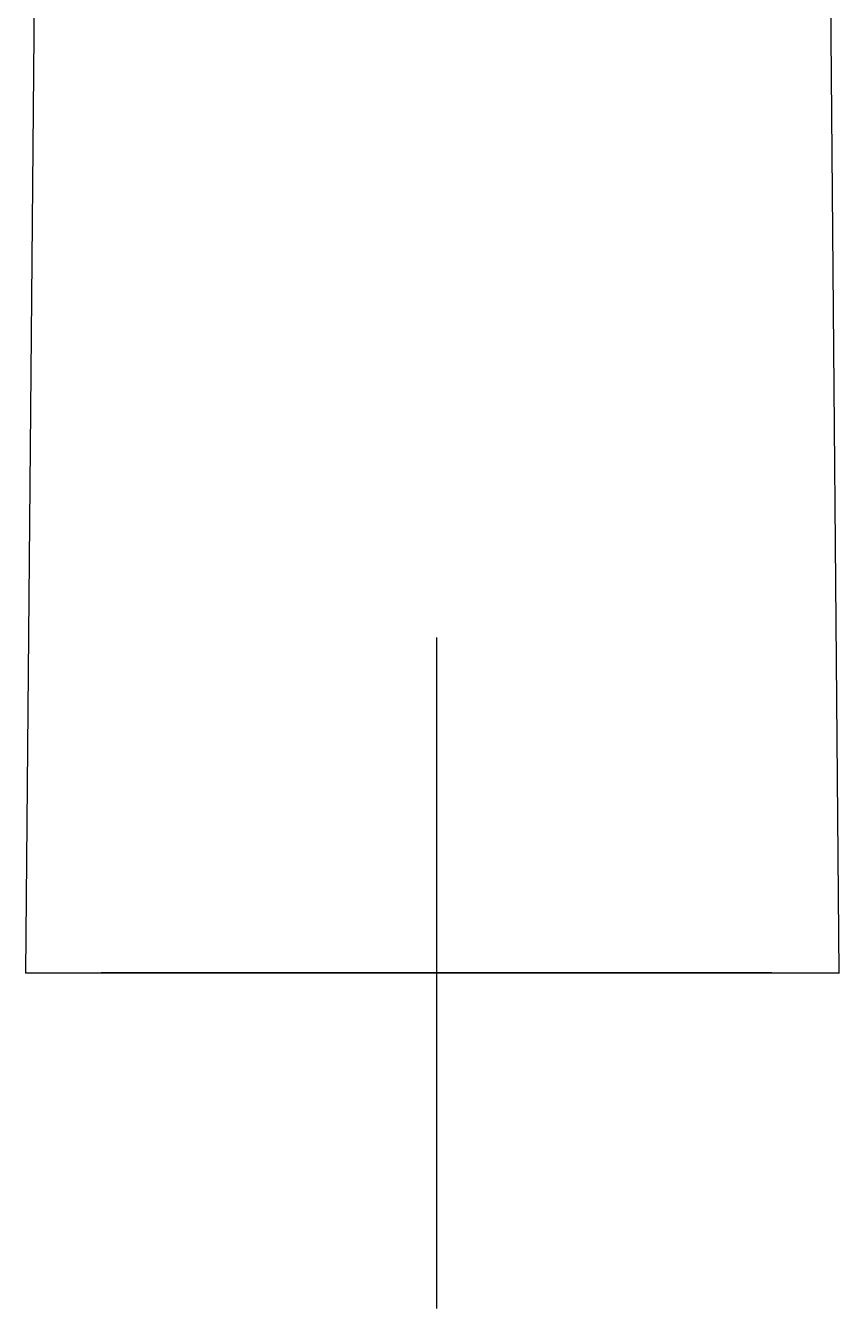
# Model space of a CAD drawing. Header units: millimetres. Extents: x 1617 to 5774, y 11446 to 13973.
# Drawn here: x 3607.8 to 3656.3, y 13170.9 to 13247.4 of the extents above; entities that cross this region are included whole.
import ezdxf
from ezdxf.lldxf.tags import DXFTag

# ---------------------------------------------------------------- set-up
doc = ezdxf.new("R2010")
doc.units = ezdxf.units.MM
doc.layers.get('0').update_dxf_attribs({"color": 250})
tags = doc.linetypes.add('CENTER2', pattern=[28.575, 19.05, -3.175, 3.175, -3.175]).pattern_tags.tags
tags[10:11] = [DXFTag(74, 4), DXFTag(75, 0), DXFTag(340, '0'), DXFTag(46, 0.0), DXFTag(50, 0.0), DXFTag(44, 0.0), DXFTag(45, 0.0)]
tags[8:9] = [DXFTag(74, 4), DXFTag(75, 0), DXFTag(340, '0'), DXFTag(46, 0.0), DXFTag(50, 0.0), DXFTag(44, 0.0), DXFTag(45, 0.0)]
tags[6:7] = [DXFTag(74, 4), DXFTag(75, 0), DXFTag(340, '0'), DXFTag(46, 0.0), DXFTag(50, 0.0), DXFTag(44, 0.0), DXFTag(45, 0.0)]
tags[4:5] = [DXFTag(74, 4), DXFTag(75, 0), DXFTag(340, '0'), DXFTag(46, 0.0), DXFTag(50, 0.0), DXFTag(44, 0.0), DXFTag(45, 0.0)]

# ---------------------------------------------------------------- blocks, each defined once
blk = doc.blocks.new('8')
at = {"linetype": 'Continuous'}
for p, q in [((3656.313, 13190.934), (3654.4, 13410.737)), ((3609.512, 13383.944), (3607.798, 13190.934)), ((3607.798, 13190.934), (3656.314, 13190.934))]:
    blk.add_line(p, q, dxfattribs=at)
at = {"linetype": 'CENTER2'}
for p, q in [((3632.298, 13210.934), (3632.298, 13170.934)), ((3652.298, 13190.934), (3612.298, 13190.934))]:
    blk.add_line(p, q, dxfattribs=at)

msp = doc.modelspace()

# ---------------------------------------------------------------- block references
msp.add_blockref('8', (0, 0))

doc.saveas('drawing.dxf')
